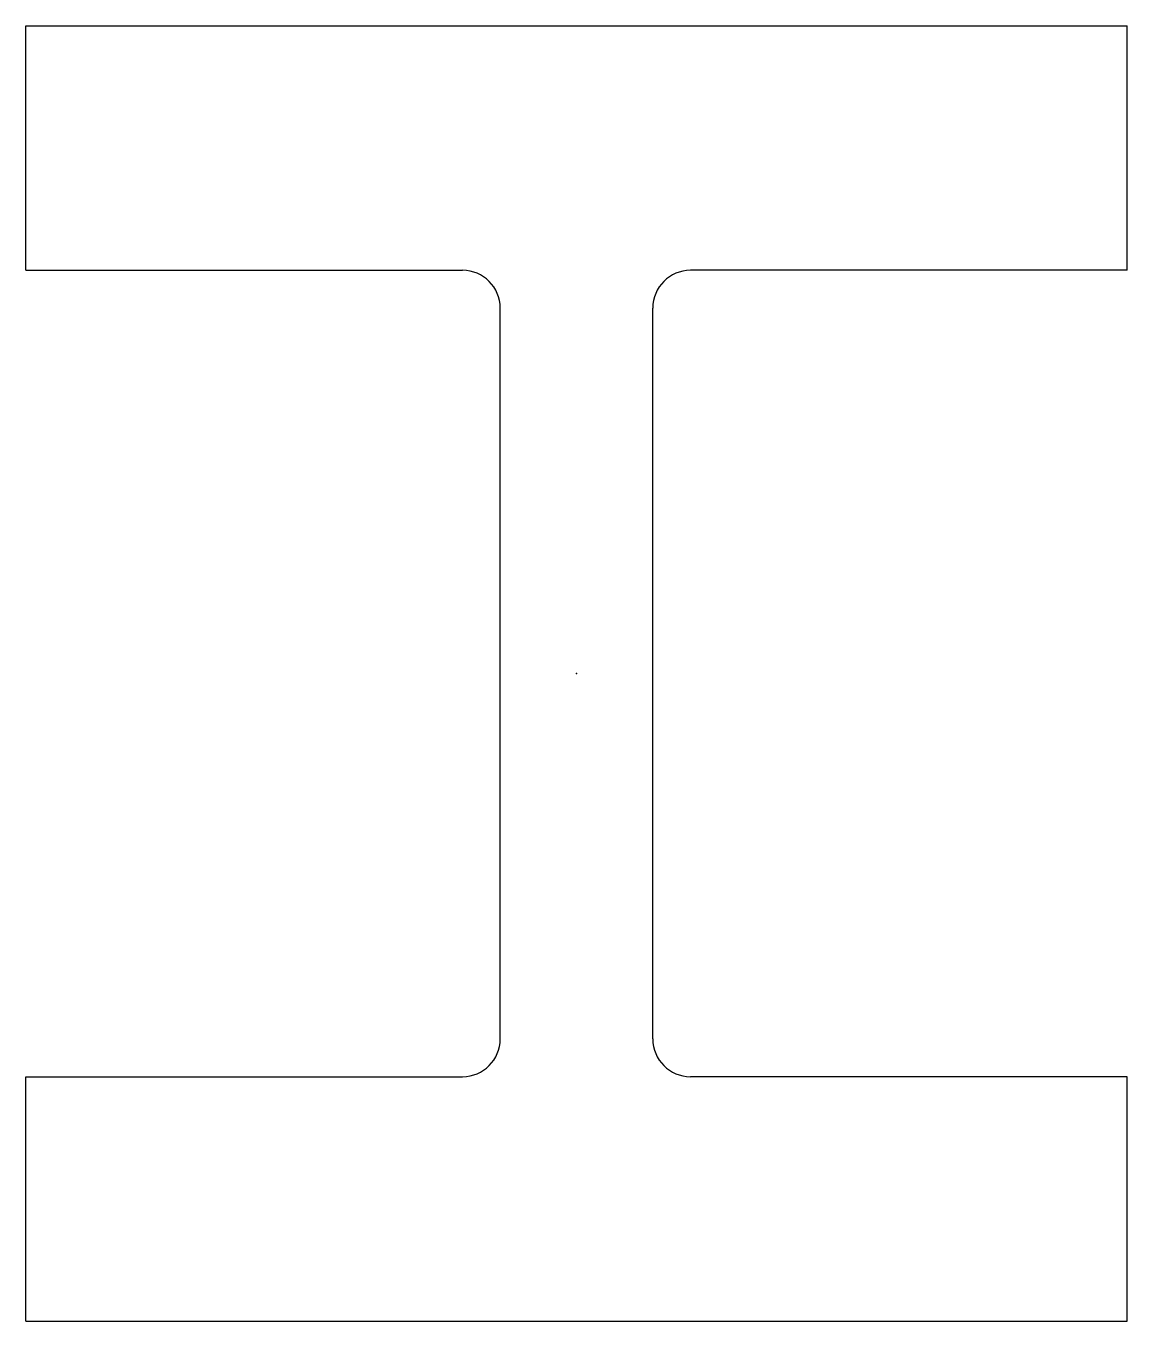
# Model space of a CAD drawing. Header units: millimetres. Extents: x -218 to 218, y -257 to 257.
import ezdxf

# ---------------------------------------------------------------- set-up
doc = ezdxf.new("R2010")
doc.units = ezdxf.units.MM
doc.layers.add('Profile', color=7, linetype='Continuous')

msp = doc.modelspace()

# ---------------------------------------------------------------- linework, layer by layer
at = {"layer": 'Profile'}
for p, q in [((-218.5, 257), (218.5, 257)), ((-218.5, 160), (-218.5, 257)), ((218.5, 160), (218.5, 257)), ((-218.5, 160), (-45.25, 160)), ((218.5, 160), (45.25, 160)), ((-30.25, -145), (-30.25, 145)), ((30.25, -145), (30.25, 145)), ((-218.5, -257), (-218.5, -160)), ((-218.5, -160), (-45.25, -160)), ((218.5, -160), (45.25, -160)), ((218.5, -257), (218.5, -160)), ((-218.5, -257), (218.5, -257))]:
    msp.add_line(p, q, dxfattribs=at)
for centre, start, end in [((-45.25, 145), 0, 90), ((45.25, 145), 90, 180), ((-45.25, -145), 270, 0), ((45.25, -145), 180, 270)]:
    msp.add_arc(centre, 15, start, end, dxfattribs=at)
msp.add_point((0, 0), dxfattribs=at)

doc.saveas('drawing.dxf')
